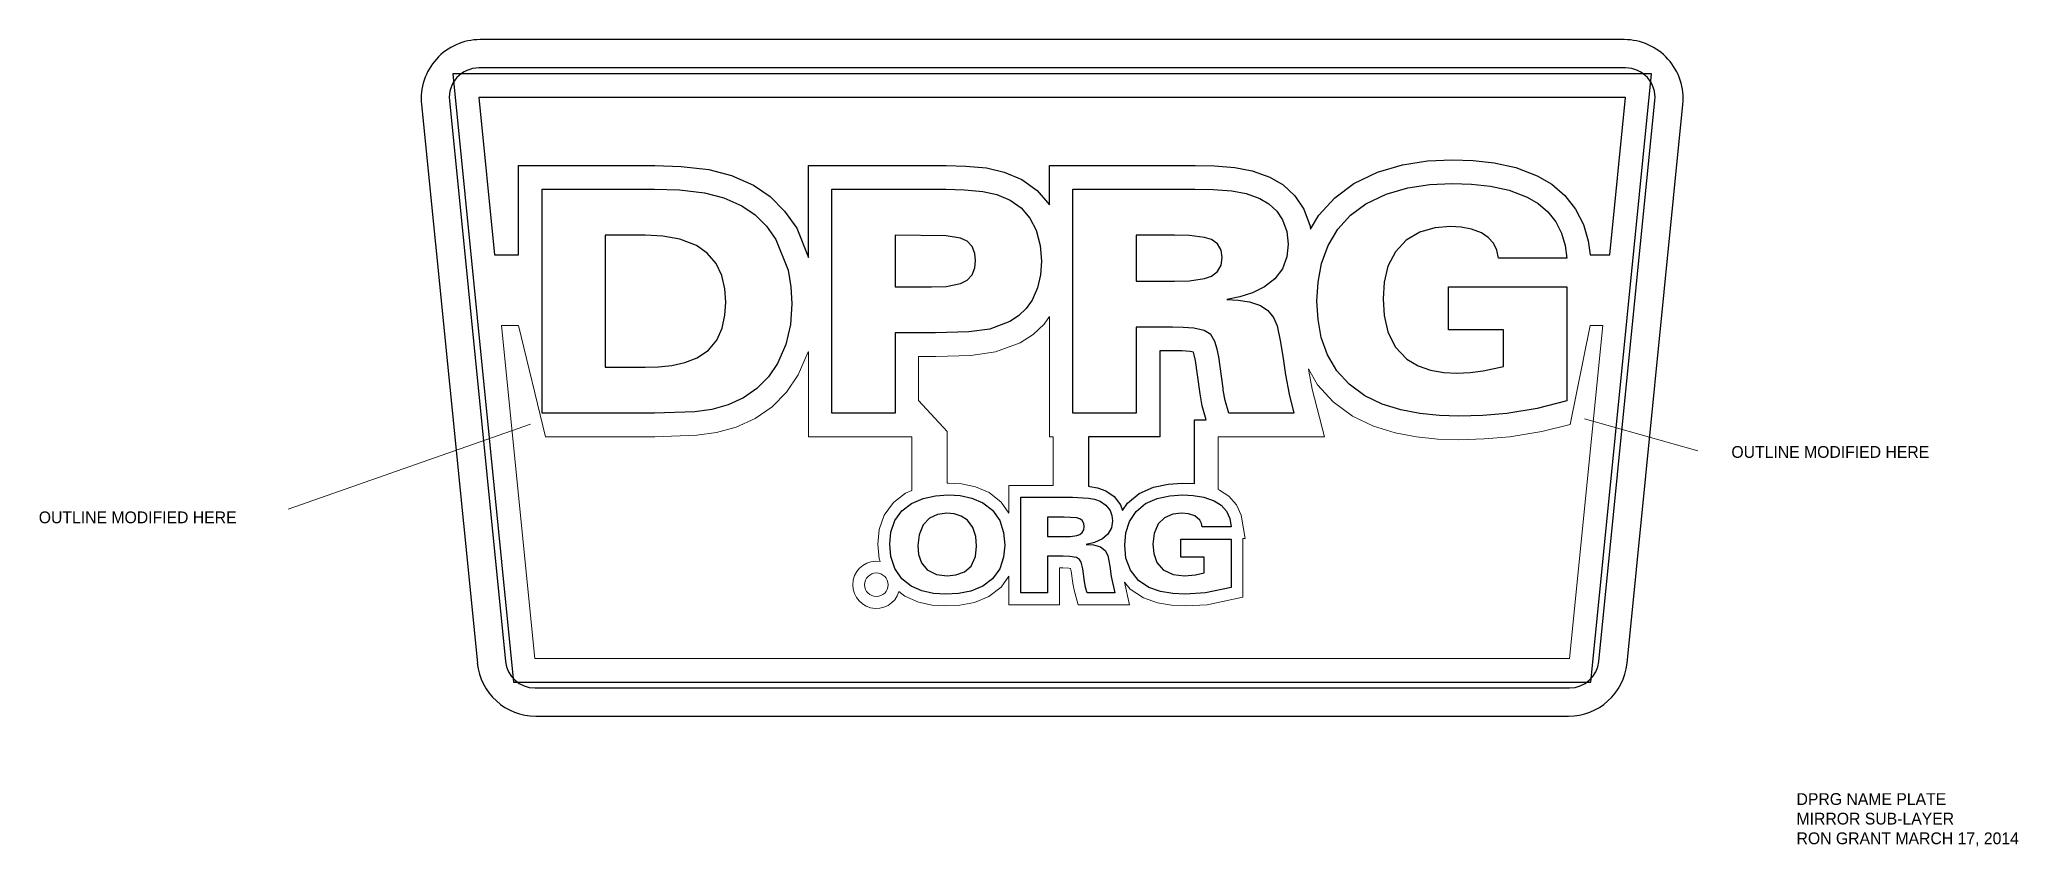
# Model space of a CAD drawing. Extents: x -3.4 to 13.4, y -1.3 to 5.5.
import ezdxf

# ---------------------------------------------------------------- set-up
doc = ezdxf.new("R2010")
doc.units = 0
doc.header["$MEASUREMENT"] = 0
doc.layers.add('holes', color=1, linetype='Continuous')
doc.layers.add('outline', color=3, linetype='Continuous')

msp = doc.modelspace()

# ---------------------------------------------------------------- linework, layer by layer
at = {"linetype": 'Continuous'}
for p, q in [((10.049, 5.525), (0.336, 5.525)), ((-0.161, 4.976), (0.313, 0.236)), ((10.072, 0.236), (10.546, 4.976)), ((0.81, -0.215), (9.575, -0.215))]:
    msp.add_line(p, q, dxfattribs=at)
at = {"linetype": 'Continuous', "flags": 128}
msp.add_lwpolyline([(10.06, 5.285), (0.325, 5.285, 0.443716), (0.076, 5.01), (0.552, 0.25, 0.385314), (0.801, 0.025), (9.584, 0.025, 0.385314), (9.833, 0.25), (10.309, 5.01, 0.443716)], format="xyb", close=True, dxfattribs=at)
for points in [[(2.557, 4.115), (2.67, 4.038), (2.768, 3.942), (2.847, 3.829), (2.95, 3.569), (2.974, 3.428), (2.982, 3.284), (2.97, 3.109), (2.931, 2.938), (2.861, 2.777), (2.783, 2.663), (2.686, 2.565), (2.573, 2.487), (2.441, 2.426), (2.302, 2.387), (2.158, 2.367), (1.817, 2.355), (0.862, 2.355), (0.862, 4.256), (1.817, 4.256), (2.03, 4.25), (2.242, 4.226), (2.405, 4.184)], [(3.859, 3.038), (3.859, 2.355), (3.323, 2.355), (3.323, 4.256), (4.291, 4.256), (4.447, 4.252), (4.603, 4.238), (4.723, 4.211), (4.836, 4.163), (4.929, 4.097), (5.003, 4.01), (5.056, 3.909), (5.091, 3.779), (5.101, 3.645), (5.094, 3.531), (5.069, 3.42), (5.023, 3.316), (4.972, 3.243), (4.907, 3.181), (4.832, 3.133), (4.663, 3.07), (4.484, 3.045), (4.201, 3.038)], [(6.645, 2.551), (6.643, 2.567), (6.606, 2.834), (6.594, 2.9), (6.573, 2.964), (6.538, 3.022), (6.482, 3.058), (6.395, 3.077), (6.305, 3.084), (6.215, 3.086), (5.905, 3.086), (5.905, 2.355), (5.369, 2.355), (5.369, 4.256), (6.403, 4.256), (6.56, 4.253), (6.717, 4.242), (6.839, 4.219), (6.955, 4.178), (7.032, 4.131), (7.098, 4.07), (7.148, 3.995), (7.185, 3.896), (7.196, 3.791), (7.185, 3.683), (7.147, 3.581), (7.081, 3.495), (6.996, 3.429), (6.894, 3.378), (6.785, 3.344), (6.674, 3.32), (6.771, 3.315), (6.868, 3.3), (6.96, 3.269), (7.023, 3.226), (7.071, 3.167), (7.102, 3.097), (7.131, 2.958), (7.152, 2.819), (7.173, 2.68), (7.204, 2.516), (7.245, 2.355), (6.692, 2.355), (6.66, 2.464)], [(8.556, 3.427), (9.56, 3.427), (9.56, 2.46), (9.308, 2.396), (9.052, 2.354), (8.848, 2.337), (8.644, 2.331), (8.479, 2.336), (8.314, 2.353), (8.152, 2.384), (7.994, 2.433), (7.845, 2.504), (7.712, 2.601), (7.608, 2.716), (7.529, 2.851), (7.476, 2.997), (7.449, 3.15), (7.44, 3.306), (7.449, 3.467), (7.479, 3.626), (7.535, 3.778), (7.618, 3.916), (7.726, 4.035), (7.856, 4.132), (8.027, 4.215), (8.21, 4.268), (8.398, 4.296), (8.589, 4.304), (8.751, 4.299), (8.913, 4.282), (9.072, 4.247), (9.224, 4.189), (9.317, 4.134), (9.399, 4.064), (9.467, 3.979), (9.516, 3.883), (9.546, 3.779), (9.56, 3.671), (8.98, 3.671), (8.968, 3.738), (8.939, 3.798), (8.892, 3.847), (8.836, 3.885), (8.752, 3.918), (8.664, 3.934), (8.573, 3.939), (8.44, 3.929), (8.312, 3.892), (8.197, 3.824), (8.106, 3.726), (8.043, 3.602), (8.01, 3.466), (8.001, 3.326), (8.01, 3.184), (8.042, 3.045), (8.105, 2.918), (8.203, 2.815), (8.3, 2.757), (8.405, 2.721), (8.516, 2.702), (8.628, 2.696), (8.74, 2.701), (8.851, 2.715), (9.024, 2.751), (9.024, 3.062), (8.556, 3.062)], [(1.737, 2.745), (1.85, 2.749), (1.963, 2.761), (2.074, 2.785), (2.18, 2.826), (2.274, 2.89), (2.345, 2.976), (2.391, 3.077), (2.414, 3.186), (2.421, 3.298), (2.414, 3.412), (2.388, 3.523), (2.339, 3.626), (2.265, 3.713), (2.172, 3.778), (2.033, 3.832), (1.886, 3.858), (1.737, 3.866), (1.398, 3.866), (1.398, 2.745)], [(4.541, 3.651), (4.535, 3.712), (4.512, 3.77), (4.47, 3.814), (4.414, 3.84), (4.292, 3.861), (3.859, 3.866), (3.859, 3.427), (4.168, 3.427), (4.293, 3.432), (4.415, 3.456), (4.471, 3.484), (4.513, 3.53), (4.535, 3.589)], [(6.232, 3.476), (6.359, 3.48), (6.486, 3.498), (6.546, 3.519), (6.597, 3.557), (6.628, 3.612), (6.636, 3.676), (6.628, 3.738), (6.597, 3.793), (6.545, 3.829), (6.484, 3.847), (6.359, 3.862), (6.232, 3.866), (5.905, 3.866), (5.905, 3.476)], [(5.293, 1.309), (5.347, 1.311), (5.401, 1.319), (5.427, 1.327), (5.448, 1.344), (5.462, 1.367), (5.465, 1.394), (5.462, 1.421), (5.448, 1.444), (5.426, 1.46), (5.401, 1.467), (5.293, 1.475), (5.154, 1.475), (5.154, 1.309)]]:
    msp.add_lwpolyline(points, close=True, dxfattribs=at)
at = {"linetype": 'Continuous', "lineweight": 0, "flags": 128}
for points in [[(-1.293, 1.542), (0.764, 2.262)], [(10.673, 2.037), (9.712, 2.307)]]:
    msp.add_lwpolyline(points, dxfattribs=at)
at = {"linetype": 'Continuous'}
for points in [[(4.79, 1.237), (4.78, 1.133), (4.747, 1.035), (4.687, 0.951), (4.604, 0.888), (4.503, 0.847), (4.396, 0.827), (4.287, 0.821), (4.186, 0.827), (4.087, 0.848), (3.995, 0.888), (3.915, 0.951), (3.856, 1.038), (3.823, 1.139), (3.813, 1.244), (3.823, 1.347), (3.857, 1.444), (3.917, 1.527), (3.998, 1.59), (4.096, 1.633), (4.201, 1.656), (4.309, 1.662), (4.411, 1.657), (4.511, 1.636), (4.605, 1.595), (4.686, 1.533), (4.747, 1.445), (4.78, 1.343)], [(5.154, 0.831), (4.925, 0.831), (4.925, 1.642), (5.366, 1.642), (5.5, 1.636), (5.552, 1.626), (5.601, 1.608), (5.649, 1.576), (5.684, 1.531), (5.699, 1.488), (5.704, 1.443), (5.695, 1.382), (5.666, 1.329), (5.619, 1.289), (5.552, 1.259), (5.481, 1.243), (5.544, 1.238), (5.603, 1.221), (5.641, 1.191), (5.664, 1.147), (5.681, 1.059), (5.694, 0.97), (5.725, 0.831), (5.489, 0.831), (5.475, 0.878), (5.469, 0.915), (5.468, 0.922), (5.468, 0.927), (5.452, 1.036), (5.438, 1.091), (5.423, 1.115), (5.4, 1.131), (5.343, 1.141), (5.286, 1.143), (5.154, 1.143)], [(6.483, 1), (6.483, 1.133), (6.284, 1.133), (6.284, 1.288), (6.712, 1.288), (6.712, 0.876), (6.495, 0.831), (6.321, 0.821), (6.216, 0.826), (6.112, 0.843), (6.012, 0.878), (5.924, 0.936), (5.856, 1.023), (5.819, 1.127), (5.808, 1.237), (5.817, 1.34), (5.848, 1.438), (5.906, 1.523), (5.985, 1.589), (6.084, 1.633), (6.19, 1.656), (6.298, 1.662), (6.39, 1.658), (6.481, 1.644), (6.568, 1.613), (6.627, 1.576), (6.672, 1.524), (6.7, 1.461), (6.712, 1.392), (6.465, 1.392), (6.46, 1.421), (6.447, 1.447), (6.403, 1.484), (6.349, 1.502), (6.291, 1.507), (6.216, 1.498), (6.146, 1.469), (6.092, 1.416), (6.057, 1.334), (6.047, 1.245), (6.054, 1.165), (6.081, 1.088), (6.134, 1.027), (6.22, 0.987), (6.315, 0.977), (6.41, 0.985)], [(4.551, 1.229), (4.544, 1.309), (4.52, 1.385), (4.473, 1.449), (4.42, 1.483), (4.36, 1.501), (4.297, 1.507), (4.22, 1.497), (4.15, 1.465), (4.097, 1.409), (4.062, 1.325), (4.052, 1.234), (4.059, 1.158), (4.083, 1.086), (4.13, 1.026), (4.21, 0.987), (4.3, 0.977), (4.375, 0.984), (4.447, 1.009), (4.504, 1.059), (4.541, 1.14)]]:
    msp.add_lwpolyline(points, close=True, dxfattribs=at)
at = {"linetype": 'Continuous', "lineweight": 0}
msp.add_circle((3.7, 0.9), 0.1, dxfattribs=at)
at = {"linetype": 'Continuous'}
for centre, start, end in [((0.336, 5.025), 90, 185.7106), ((10.049, 5.025), 354.2894, 90), ((0.81, 0.285), 185.7106, 270), ((9.575, 0.285), 270, 354.2894)]:
    msp.add_arc(centre, 0.5, start, end, dxfattribs=at)
at = {"layer": 'holes', "linetype": 'Continuous', "flags": 128}
for points in [[(5.169, 4.123), (5.169, 4.456), (6.405, 4.456), (6.569, 4.453), (6.743, 4.44), (6.891, 4.413), (7.041, 4.359), (7.153, 4.292), (7.251, 4.201), (7.328, 4.087), (7.381, 3.942), (7.384, 3.916), (7.456, 4.036), (7.591, 4.184), (7.752, 4.304), (7.955, 4.402), (8.167, 4.464), (8.379, 4.496), (8.588, 4.505), (8.765, 4.499), (8.945, 4.479), (9.129, 4.439), (9.31, 4.37), (9.433, 4.298), (9.544, 4.204), (9.636, 4.088), (9.703, 3.956), (9.742, 3.819), (9.758, 3.7), (9.926, 3.7), (10.06, 5.035), (0.325, 5.035), (0.459, 3.7), (0.662, 3.7), (0.662, 4.456), (1.819, 4.456), (2.044, 4.45), (2.279, 4.423), (2.471, 4.373), (2.656, 4.29), (2.798, 4.193), (2.921, 4.071), (3.024, 3.925), (3.123, 3.677), (3.123, 4.456), (4.293, 4.456), (4.459, 4.452), (4.635, 4.436), (4.784, 4.402), (4.935, 4.339), (5.065, 4.245)], [(6.4, 1.758), (6.4, 2.3), (6.5, 2.3), (6.465, 2.419), (6.448, 2.521), (6.445, 2.54), (6.409, 2.802), (6.399, 2.851), (6.392, 2.873), (6.365, 2.879), (6.295, 2.885), (6.213, 2.886), (6.105, 2.886), (6.105, 2.155), (5.5, 2.155), (5.5, 1.736), (5.511, 1.735), (5.578, 1.723), (5.647, 1.698), (5.718, 1.65), (5.772, 1.579), (5.79, 1.531), (5.831, 1.591), (5.932, 1.675), (6.053, 1.729), (6.176, 1.755), (6.297, 1.763)]]:
    msp.add_lwpolyline(points, close=True, dxfattribs=at)
at = {"layer": 'holes', "linetype": 'Continuous', "lineweight": 0, "flags": 128}
msp.add_lwpolyline([(4, 1.7), (4, 2.155), (3.123, 2.155), (3.123, 2.877), (3.122, 2.875), (3.037, 2.68), (2.938, 2.535), (2.815, 2.411), (2.672, 2.312), (2.51, 2.238), (2.342, 2.191), (2.175, 2.168), (1.82, 2.155), (0.89, 2.155), (0.662, 3.1), (0.519, 3.1), (0.801, 0.275), (9.584, 0.275), (9.866, 3.1), (9.76, 3.1), (9.588, 2.261), (9.349, 2.2), (9.076, 2.155), (8.859, 2.137), (8.644, 2.131), (8.466, 2.136), (8.285, 2.154), (8.103, 2.189), (7.921, 2.246), (7.742, 2.331), (7.578, 2.452), (7.445, 2.597), (7.367, 2.731), (7.37, 2.713), (7.399, 2.56), (7.503, 2.155), (6.6, 2.155), (6.6, 1.708), (6.613, 1.704), (6.693, 1.652), (6.757, 1.578), (6.797, 1.49), (6.83, 1.292), (6.812, 1.292), (6.812, 0.795), (6.508, 0.731), (6.322, 0.721), (6.205, 0.726), (6.087, 0.746), (5.967, 0.788), (5.855, 0.862), (5.807, 0.923), (5.85, 0.731), (5.414, 0.731), (5.378, 0.855), (5.37, 0.9), (5.369, 0.909), (5.368, 0.914), (5.354, 1.016), (5.348, 1.038), (5.333, 1.041), (5.284, 1.043), (5.254, 1.043), (5.254, 0.731), (4.825, 0.731), (4.825, 0.972), (4.759, 0.88), (4.654, 0.801), (4.532, 0.751), (4.408, 0.727), (4.287, 0.721), (4.173, 0.728), (4.057, 0.752), (3.943, 0.802), (3.892, 0.842, -2.199152), (3.731, 1.098), (3.724, 1.119), (3.713, 1.245), (3.725, 1.368), (3.767, 1.49), (3.844, 1.597), (3.946, 1.677), (4, 1.7)], format="xyb", dxfattribs=at)
msp.add_lwpolyline([(5.2, 1.742), (4.825, 1.742), (4.825, 1.508), (4.759, 1.602), (4.657, 1.682), (4.541, 1.732), (4.424, 1.756), (4.309, 1.763), (4.3, 1.762), (4.3, 2.2), (4.059, 2.463), (4.059, 2.838), (4.204, 2.838), (4.501, 2.846), (4.712, 2.875), (4.921, 2.953), (5.031, 3.023), (5.124, 3.111), (5.169, 3.175), (5.169, 2.155), (5.2, 2.155)], close=True, dxfattribs=at)
at = {"layer": 'outline', "linetype": 'Continuous', "flags": 128}
msp.add_lwpolyline([(10.281, 5.235), (0.104, 5.235), (0.62, 0.075), (9.765, 0.075)], close=True, dxfattribs=at)

# ---------------------------------------------------------------- texts
at = {"linetype": 'Continuous', "lineweight": 0}
for s, p in [('OUTLINE MODIFIED HERE', (10.958, 1.977)), ('OUTLINE MODIFIED HERE', (-3.41, 1.422)), ('DPRG NAME PLATE', (11.511, -0.968)), ('MIRROR SUB-LAYER', (11.511, -1.134)), ('RON GRANT MARCH 17, 2014', (11.511, -1.301))]:
    msp.add_text(s, height=0.1, dxfattribs=at).set_placement(p)

doc.saveas('drawing.dxf')
